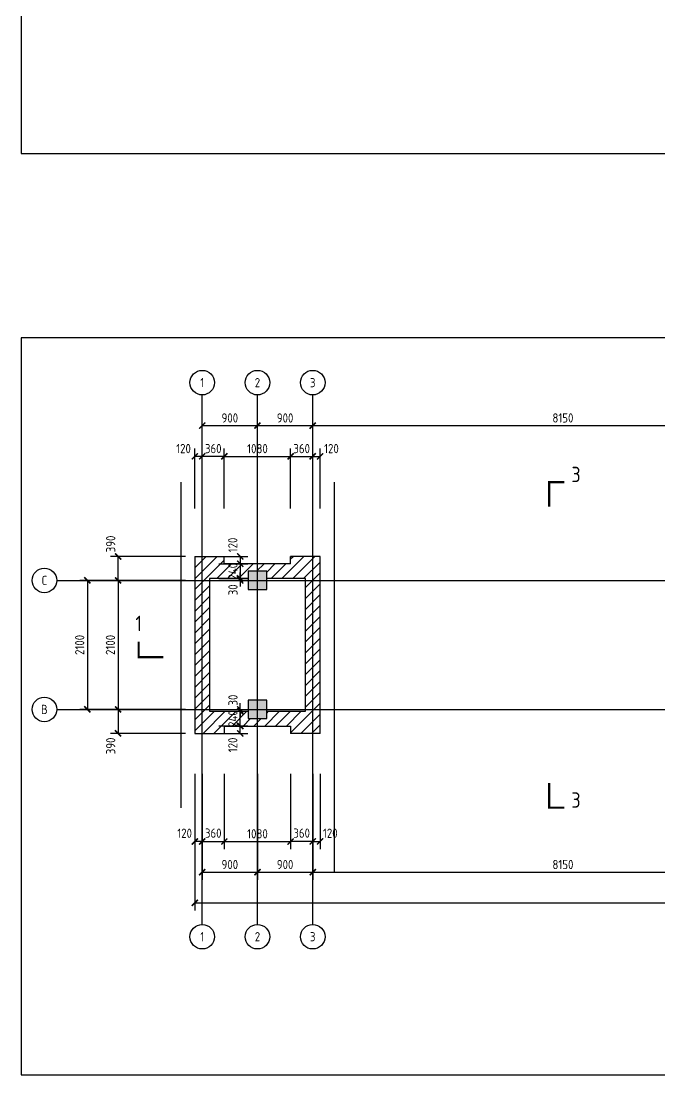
# Model space of a CAD drawing. Extents: x 105561 to 193510, y -55932 to 89115.
# Drawn here: x 124982 to 135387, y -55932 to -38776 of the extents above; entities that cross this region are included whole.
import ezdxf
from ezdxf.enums import TextEntityAlignment as Align

# ---------------------------------------------------------------- set-up
doc = ezdxf.new("R2010")
doc.units = 0
doc.header["$LTSCALE"] = 10
doc.header["$MEASUREMENT"] = 0
doc.header["$PDMODE"] = 3
doc.linetypes.add('CENTER2', pattern=[1.125, 0.75, -0.125, 0.125, -0.125])
doc.layers.get('0').update_dxf_attribs({"linetype": 'CONTINUOUS'})
doc.layers.get('DEFPOINTS').update_dxf_attribs({"linetype": 'CONTINUOUS'})
for name, color, linetype in [('填充', 8, 'CONTINUOUS'), ('文字', 1, 'CONTINUOUS'), ('标注', 7, 'CONTINUOUS'), ('结构', 5, 'CONTINUOUS'), ('轴线', 6, 'CENTER2'), ('辅助', 2, 'CONTINUOUS'), ('门窗楼梯', 7, 'CONTINUOUS')]:
    doc.layers.add(name, color=color, linetype=linetype)
doc.styles.add('GB', font='gbenor.shx', dxfattribs={"bigfont": 'gbcbig.shx'})
doc.dimstyles.new('50', dxfattribs={"dimscale": 50, "dimtxt": 3, "dimasz": 2, "dimexe": 2.5, "dimexo": 3, "dimgap": 1, "dimtad": 1, "dimdec": 0, "dimzin": 12, "dimtxsty": 'GB', "dimblk1": 'ARCHTICK', "dimblk2": 'ARCHTICK', "dimsah": 1, "dimcen": 1, "dimclrd": 256, "dimclre": 256, "dimazin": 3, "dimtfac": 1, "dimtmove": 0, "dimatfit": 3, "dimtolj": 1})

# ---------------------------------------------------------------- blocks, each defined once
blk = doc.blocks.new('_ARCHTICK')
at = {"color": 0, "linetype": 'BYBLOCK', "const_width": 0.25}
blk.add_lwpolyline([(-0.5, -0.5), (0.5, 0.5)], dxfattribs=at)
blk = doc.blocks.new('*D6')
at = {"linetype": 'BYBLOCK'}
for p, q in [((127812, -35972), (127812, -38197)), ((147252, -35972), (147252, -38197)), ((127812, -38072), (147252, -38072))]:
    blk.add_line(p, q, dxfattribs=at)
at = {"layer": 'DEFPOINTS', "color": 0, "linetype": 'BYBLOCK'}
for p in [(127812, -35822), (147252, -35822), (147252, -38072)]:
    blk.add_point(p, dxfattribs=at)
at = {"linetype": 'BYBLOCK', "xscale": 100, "yscale": 100, "zscale": 100, "rotation": 180}
blk.add_blockref('_ARCHTICK', (127812, -38072), dxfattribs=at)
at = {"linetype": 'BYBLOCK', "xscale": 100, "yscale": 100, "zscale": 100}
blk.add_blockref('_ARCHTICK', (147252, -38072), dxfattribs=at)
at = {"color": 0, "linetype": 'BYBLOCK', "insert": (137582, -37947), "char_height": 150, "attachment_point": 5, "style": 'GB'}
blk.add_mtext('\\A1;19440', dxfattribs=at)
blk = doc.blocks.new('*D8')
at = {"linetype": 'BYBLOCK'}
for p, q in [((127932, -25852), (127932, -27577)), ((128832, -25852), (128832, -27577)), ((127932, -27452), (128832, -27452))]:
    blk.add_line(p, q, dxfattribs=at)
at = {"layer": 'DEFPOINTS', "color": 0, "linetype": 'BYBLOCK'}
for p in [(127932, -25702), (128832, -25702), (128832, -27452)]:
    blk.add_point(p, dxfattribs=at)
at = {"linetype": 'BYBLOCK', "xscale": 100, "yscale": 100, "zscale": 100, "rotation": 180}
blk.add_blockref('_ARCHTICK', (127932, -27452), dxfattribs=at)
at = {"linetype": 'BYBLOCK', "xscale": 100, "yscale": 100, "zscale": 100}
blk.add_blockref('_ARCHTICK', (128832, -27452), dxfattribs=at)
at = {"color": 0, "linetype": 'BYBLOCK', "insert": (128382, -27327), "char_height": 150, "attachment_point": 5, "style": 'GB'}
blk.add_mtext('\\A1;900', dxfattribs=at)
blk = doc.blocks.new('*D18')
at = {"linetype": 'BYBLOCK'}
for p, q in [((127812, -25852), (127812, -27077)), ((127932, -25852), (127932, -27077)), ((127932, -26952), (127812, -26952))]:
    blk.add_line(p, q, dxfattribs=at)
at = {"layer": 'DEFPOINTS', "color": 0, "linetype": 'BYBLOCK'}
for p in [(127812, -25702), (127932, -25702), (127812, -26952)]:
    blk.add_point(p, dxfattribs=at)
at = {"linetype": 'BYBLOCK', "xscale": 100, "yscale": 100, "zscale": 100, "rotation": 180}
blk.add_blockref('_ARCHTICK', (127812, -26952), dxfattribs=at)
at = {"linetype": 'BYBLOCK', "xscale": 100, "yscale": 100, "zscale": 100}
blk.add_blockref('_ARCHTICK', (127932, -26952), dxfattribs=at)
at = {"color": 0, "linetype": 'BYBLOCK', "insert": (127646, -26818), "char_height": 150, "attachment_point": 5, "style": 'GB'}
blk.add_mtext('\\A1;120', dxfattribs=at)
blk = doc.blocks.new('轴')
blk.add_circle((0, 0), 4)
blk = doc.blocks.new('*D7')
at = {"linetype": 'BYBLOCK'}
for p, q in [((127662, -22882), (125937, -22882)), ((126062, -22882), (126062, -24982)), ((127662, -24982), (125937, -24982))]:
    blk.add_line(p, q, dxfattribs=at)
at = {"layer": 'DEFPOINTS', "color": 0, "linetype": 'BYBLOCK'}
for p in [(127812, -22882), (126062, -24982), (127812, -24982)]:
    blk.add_point(p, dxfattribs=at)
at = {"linetype": 'BYBLOCK', "xscale": 100, "yscale": 100, "zscale": 100}
for p, rotation in [((126062, -22882), 90), ((126062, -24982), 270)]:
    blk.add_blockref('_ARCHTICK', p, dxfattribs=dict(at, rotation=rotation))
at = {"color": 0, "linetype": 'BYBLOCK', "insert": (125937, -23932), "char_height": 150, "attachment_point": 5, "rotation": 90, "style": 'GB'}
blk.add_mtext('\\A1;2100', dxfattribs=at)
blk = doc.blocks.new('*D19')
at = {"linetype": 'BYBLOCK'}
for p, q in [((129732, -25972), (129732, -27697)), ((137882, -25972), (137882, -27697)), ((129732, -27572), (137882, -27572))]:
    blk.add_line(p, q, dxfattribs=at)
at = {"layer": 'DEFPOINTS', "color": 0, "linetype": 'BYBLOCK'}
for p in [(129732, -25822), (137882, -25822), (137882, -27572)]:
    blk.add_point(p, dxfattribs=at)
at = {"linetype": 'BYBLOCK', "xscale": 100, "yscale": 100, "zscale": 100, "rotation": 180}
blk.add_blockref('_ARCHTICK', (129732, -27572), dxfattribs=at)
at = {"linetype": 'BYBLOCK', "xscale": 100, "yscale": 100, "zscale": 100}
blk.add_blockref('_ARCHTICK', (137882, -27572), dxfattribs=at)
at = {"color": 0, "linetype": 'BYBLOCK', "insert": (133807, -27447), "char_height": 150, "attachment_point": 5, "style": 'GB'}
blk.add_mtext('\\A1;8150', dxfattribs=at)
blk = doc.blocks.new('*D25')
at = {"linetype": 'BYBLOCK'}
for p, q in [((128292, -25852), (128292, -27077)), ((129372, -25852), (129372, -27077)), ((128292, -26952), (129372, -26952))]:
    blk.add_line(p, q, dxfattribs=at)
at = {"layer": 'DEFPOINTS', "color": 0, "linetype": 'BYBLOCK'}
for p in [(128292, -25702), (129372, -25702), (129372, -26952)]:
    blk.add_point(p, dxfattribs=at)
at = {"linetype": 'BYBLOCK', "xscale": 100, "yscale": 100, "zscale": 100, "rotation": 180}
blk.add_blockref('_ARCHTICK', (128292, -26952), dxfattribs=at)
at = {"linetype": 'BYBLOCK', "xscale": 100, "yscale": 100, "zscale": 100}
blk.add_blockref('_ARCHTICK', (129372, -26952), dxfattribs=at)
at = {"color": 0, "linetype": 'BYBLOCK', "insert": (128832, -26827), "char_height": 150, "attachment_point": 5, "style": 'GB'}
blk.add_mtext('\\A1;1080', dxfattribs=at)
blk = doc.blocks.new('*D26')
at = {"linetype": 'BYBLOCK'}
for p, q in [((127932, -25852), (127932, -27577)), ((128832, -25852), (128832, -27577)), ((127932, -27452), (128832, -27452))]:
    blk.add_line(p, q, dxfattribs=at)
at = {"layer": 'DEFPOINTS', "color": 0, "linetype": 'BYBLOCK'}
for p in [(127932, -25702), (128832, -25702), (128832, -27452)]:
    blk.add_point(p, dxfattribs=at)
at = {"linetype": 'BYBLOCK', "xscale": 100, "yscale": 100, "zscale": 100, "rotation": 180}
blk.add_blockref('_ARCHTICK', (127932, -27452), dxfattribs=at)
at = {"linetype": 'BYBLOCK', "xscale": 100, "yscale": 100, "zscale": 100}
blk.add_blockref('_ARCHTICK', (128832, -27452), dxfattribs=at)
at = {"color": 0, "linetype": 'BYBLOCK', "insert": (128382, -27327), "char_height": 150, "attachment_point": 5, "style": 'GB'}
blk.add_mtext('\\A1;900', dxfattribs=at)
blk = doc.blocks.new('*D27')
at = {"linetype": 'BYBLOCK'}
for p, q in [((127932, -25852), (127932, -27077)), ((128292, -25852), (128292, -27077)), ((127932, -26952), (128292, -26952))]:
    blk.add_line(p, q, dxfattribs=at)
at = {"layer": 'DEFPOINTS', "color": 0, "linetype": 'BYBLOCK'}
for p in [(127932, -25702), (128292, -25702), (128292, -26952)]:
    blk.add_point(p, dxfattribs=at)
at = {"linetype": 'BYBLOCK', "xscale": 100, "yscale": 100, "zscale": 100, "rotation": 180}
blk.add_blockref('_ARCHTICK', (127932, -26952), dxfattribs=at)
at = {"linetype": 'BYBLOCK', "xscale": 100, "yscale": 100, "zscale": 100}
blk.add_blockref('_ARCHTICK', (128292, -26952), dxfattribs=at)
at = {"color": 0, "linetype": 'BYBLOCK', "insert": (128112, -26816), "char_height": 150, "attachment_point": 5, "style": 'GB'}
blk.add_mtext('\\A1;360', dxfattribs=at)
blk = doc.blocks.new('*D28')
at = {"linetype": 'BYBLOCK'}
for p, q in [((129372, -25852), (129372, -27077)), ((129732, -25852), (129732, -27077)), ((129732, -26952), (129372, -26952))]:
    blk.add_line(p, q, dxfattribs=at)
at = {"layer": 'DEFPOINTS', "color": 0, "linetype": 'BYBLOCK'}
for p in [(129372, -25702), (129732, -25702), (129372, -26952)]:
    blk.add_point(p, dxfattribs=at)
at = {"linetype": 'BYBLOCK', "xscale": 100, "yscale": 100, "zscale": 100}
for p, rotation in [((129372, -26952), 179.9999999999994), ((129732, -26952), 359.9999999999994)]:
    blk.add_blockref('_ARCHTICK', p, dxfattribs=dict(at, rotation=rotation))
at = {"color": 0, "linetype": 'BYBLOCK', "insert": (129552, -26816), "char_height": 150, "attachment_point": 5, "style": 'GB'}
blk.add_mtext('\\A1;360', dxfattribs=at)
blk = doc.blocks.new('*D29')
at = {"linetype": 'BYBLOCK'}
for p, q in [((129732, -25852), (129732, -27077)), ((129852, -25852), (129852, -27077)), ((129732, -26952), (129852, -26952))]:
    blk.add_line(p, q, dxfattribs=at)
at = {"layer": 'DEFPOINTS', "color": 0, "linetype": 'BYBLOCK'}
for p in [(129732, -25702), (129852, -25702), (129852, -26952)]:
    blk.add_point(p, dxfattribs=at)
at = {"linetype": 'BYBLOCK', "xscale": 100, "yscale": 100, "zscale": 100, "rotation": 180}
blk.add_blockref('_ARCHTICK', (129732, -26952), dxfattribs=at)
at = {"linetype": 'BYBLOCK', "xscale": 100, "yscale": 100, "zscale": 100}
blk.add_blockref('_ARCHTICK', (129852, -26952), dxfattribs=at)
at = {"color": 0, "linetype": 'BYBLOCK', "insert": (130018, -26818), "char_height": 150, "attachment_point": 5, "style": 'GB'}
blk.add_mtext('\\A1;120', dxfattribs=at)
blk = doc.blocks.new('*D32')
at = {"linetype": 'BYBLOCK'}
for p, q in [((127662, -22882), (126437, -22882)), ((126562, -22882), (126562, -24982)), ((127662, -24982), (126437, -24982))]:
    blk.add_line(p, q, dxfattribs=at)
at = {"layer": 'DEFPOINTS', "color": 0, "linetype": 'BYBLOCK'}
for p in [(127812, -22882), (126562, -24982), (127812, -24982)]:
    blk.add_point(p, dxfattribs=at)
at = {"linetype": 'BYBLOCK', "xscale": 100, "yscale": 100, "zscale": 100}
for p, rotation in [((126562, -22882), 90), ((126562, -24982), 270)]:
    blk.add_blockref('_ARCHTICK', p, dxfattribs=dict(at, rotation=rotation))
at = {"color": 0, "linetype": 'BYBLOCK', "insert": (126437, -23932), "char_height": 150, "attachment_point": 5, "rotation": 90, "style": 'GB'}
blk.add_mtext('\\A1;2100', dxfattribs=at)
blk = doc.blocks.new('*D55')
at = {"linetype": 'BYBLOCK'}
for p, q in [((127662, -32492), (126437, -32492)), ((126562, -32882), (126562, -32492)), ((127662, -32882), (126437, -32882))]:
    blk.add_line(p, q, dxfattribs=at)
at = {"layer": 'DEFPOINTS', "color": 0, "linetype": 'BYBLOCK'}
for p in [(126562, -32492), (127812, -32492), (127812, -32882)]:
    blk.add_point(p, dxfattribs=at)
at = {"linetype": 'BYBLOCK', "xscale": 100, "yscale": 100, "zscale": 100}
for p, rotation in [((126562, -32492), 90), ((126562, -32882), 270)]:
    blk.add_blockref('_ARCHTICK', p, dxfattribs=dict(at, rotation=rotation))
at = {"color": 0, "linetype": 'BYBLOCK', "insert": (126442, -32288), "char_height": 150, "attachment_point": 5, "rotation": 90, "style": 'GB'}
blk.add_mtext('\\A1;390', dxfattribs=at)
blk = doc.blocks.new('*D56')
at = {"linetype": 'BYBLOCK'}
for p, q in [((127662, -34982), (126437, -34982)), ((126562, -34982), (126562, -35372)), ((127662, -35372), (126437, -35372))]:
    blk.add_line(p, q, dxfattribs=at)
at = {"layer": 'DEFPOINTS', "color": 0, "linetype": 'BYBLOCK'}
for p in [(127812, -34982), (126562, -35372), (127812, -35372)]:
    blk.add_point(p, dxfattribs=at)
at = {"linetype": 'BYBLOCK', "xscale": 100, "yscale": 100, "zscale": 100}
for p, rotation in [((126562, -34982), 90), ((126562, -35372), 270)]:
    blk.add_blockref('_ARCHTICK', p, dxfattribs=dict(at, rotation=rotation))
at = {"color": 0, "linetype": 'BYBLOCK', "insert": (126442, -35576), "char_height": 150, "attachment_point": 5, "rotation": 90, "style": 'GB'}
blk.add_mtext('\\A1;390', dxfattribs=at)
blk = doc.blocks.new('*D80')
at = {"linetype": 'BYBLOCK'}
for p, q in [((129732, -32132), (129732, -30657)), ((137882, -32132), (137882, -30657)), ((129732, -30782), (137882, -30782))]:
    blk.add_line(p, q, dxfattribs=at)
at = {"layer": 'DEFPOINTS', "color": 0, "linetype": 'BYBLOCK'}
for p in [(137882, -30782), (129732, -32282), (137882, -32282)]:
    blk.add_point(p, dxfattribs=at)
at = {"linetype": 'BYBLOCK', "xscale": 100, "yscale": 100, "zscale": 100, "rotation": 180}
blk.add_blockref('_ARCHTICK', (129732, -30782), dxfattribs=at)
at = {"linetype": 'BYBLOCK', "xscale": 100, "yscale": 100, "zscale": 100}
blk.add_blockref('_ARCHTICK', (137882, -30782), dxfattribs=at)
at = {"color": 0, "linetype": 'BYBLOCK', "insert": (133807, -30657), "char_height": 150, "attachment_point": 5, "style": 'GB'}
blk.add_mtext('\\A1;8150', dxfattribs=at)
blk = doc.blocks.new('*D81')
at = {"linetype": 'BYBLOCK'}
for p, q in [((128832, -32132), (128832, -30657)), ((129732, -32132), (129732, -30657)), ((128832, -30782), (129732, -30782))]:
    blk.add_line(p, q, dxfattribs=at)
at = {"layer": 'DEFPOINTS', "color": 0, "linetype": 'BYBLOCK'}
for p in [(129732, -30782), (128832, -32282), (129732, -32282)]:
    blk.add_point(p, dxfattribs=at)
at = {"linetype": 'BYBLOCK', "xscale": 100, "yscale": 100, "zscale": 100, "rotation": 180}
blk.add_blockref('_ARCHTICK', (128832, -30782), dxfattribs=at)
at = {"linetype": 'BYBLOCK', "xscale": 100, "yscale": 100, "zscale": 100}
blk.add_blockref('_ARCHTICK', (129732, -30782), dxfattribs=at)
at = {"color": 0, "linetype": 'BYBLOCK', "insert": (129282, -30657), "char_height": 150, "attachment_point": 5, "style": 'GB'}
blk.add_mtext('\\A1;900', dxfattribs=at)
blk = doc.blocks.new('*D82')
at = {"linetype": 'BYBLOCK'}
for p, q in [((128832, -32132), (128832, -30657)), ((129732, -32132), (129732, -30657)), ((128832, -30782), (129732, -30782))]:
    blk.add_line(p, q, dxfattribs=at)
at = {"layer": 'DEFPOINTS', "color": 0, "linetype": 'BYBLOCK'}
for p in [(129732, -30782), (128832, -32282), (129732, -32282)]:
    blk.add_point(p, dxfattribs=at)
at = {"linetype": 'BYBLOCK', "xscale": 100, "yscale": 100, "zscale": 100, "rotation": 180}
blk.add_blockref('_ARCHTICK', (128832, -30782), dxfattribs=at)
at = {"linetype": 'BYBLOCK', "xscale": 100, "yscale": 100, "zscale": 100}
blk.add_blockref('_ARCHTICK', (129732, -30782), dxfattribs=at)
at = {"color": 0, "linetype": 'BYBLOCK', "insert": (129282, -30657), "char_height": 150, "attachment_point": 5, "style": 'GB'}
blk.add_mtext('\\A1;900', dxfattribs=at)
blk = doc.blocks.new('*D83')
at = {"linetype": 'BYBLOCK'}
for p, q in [((129372, -32132), (129372, -31157)), ((129732, -32132), (129732, -31157)), ((129372, -31282), (129732, -31282))]:
    blk.add_line(p, q, dxfattribs=at)
at = {"layer": 'DEFPOINTS', "color": 0, "linetype": 'BYBLOCK'}
for p in [(129732, -31282), (129372, -32282), (129732, -32282)]:
    blk.add_point(p, dxfattribs=at)
at = {"linetype": 'BYBLOCK', "xscale": 100, "yscale": 100, "zscale": 100, "rotation": 180}
blk.add_blockref('_ARCHTICK', (129372, -31282), dxfattribs=at)
at = {"linetype": 'BYBLOCK', "xscale": 100, "yscale": 100, "zscale": 100}
blk.add_blockref('_ARCHTICK', (129732, -31282), dxfattribs=at)
at = {"color": 0, "linetype": 'BYBLOCK', "insert": (129552, -31156), "char_height": 150, "attachment_point": 5, "style": 'GB'}
blk.add_mtext('\\A1;360', dxfattribs=at)
blk = doc.blocks.new('*D84')
at = {"linetype": 'BYBLOCK'}
for p, q in [((129732, -32132), (129732, -31157)), ((129852, -32132), (129852, -31157)), ((129732, -31282), (129852, -31282))]:
    blk.add_line(p, q, dxfattribs=at)
at = {"layer": 'DEFPOINTS', "color": 0, "linetype": 'BYBLOCK'}
for p in [(129852, -31282), (129732, -32282), (129852, -32282)]:
    blk.add_point(p, dxfattribs=at)
at = {"linetype": 'BYBLOCK', "xscale": 100, "yscale": 100, "zscale": 100, "rotation": 180}
blk.add_blockref('_ARCHTICK', (129732, -31282), dxfattribs=at)
at = {"linetype": 'BYBLOCK', "xscale": 100, "yscale": 100, "zscale": 100}
blk.add_blockref('_ARCHTICK', (129852, -31282), dxfattribs=at)
at = {"color": 0, "linetype": 'BYBLOCK', "insert": (130037, -31156), "char_height": 150, "attachment_point": 5, "style": 'GB'}
blk.add_mtext('\\A1;120', dxfattribs=at)
blk = doc.blocks.new('*D85')
at = {"linetype": 'BYBLOCK'}
for p, q in [((128292, -32132), (128292, -31157)), ((129372, -32132), (129372, -31157)), ((128292, -31282), (129372, -31282))]:
    blk.add_line(p, q, dxfattribs=at)
at = {"layer": 'DEFPOINTS', "color": 0, "linetype": 'BYBLOCK'}
for p in [(129372, -31282), (128292, -32282), (129372, -32282)]:
    blk.add_point(p, dxfattribs=at)
at = {"linetype": 'BYBLOCK', "xscale": 100, "yscale": 100, "zscale": 100, "rotation": 180}
blk.add_blockref('_ARCHTICK', (128292, -31282), dxfattribs=at)
at = {"linetype": 'BYBLOCK', "xscale": 100, "yscale": 100, "zscale": 100}
blk.add_blockref('_ARCHTICK', (129372, -31282), dxfattribs=at)
at = {"color": 0, "linetype": 'BYBLOCK', "insert": (128832, -31157), "char_height": 150, "attachment_point": 5, "style": 'GB'}
blk.add_mtext('\\A1;1080', dxfattribs=at)
blk = doc.blocks.new('*D86')
at = {"linetype": 'BYBLOCK'}
for p, q in [((127932, -32132), (127932, -31157)), ((128292, -32132), (128292, -31157)), ((128292, -31282), (127932, -31282))]:
    blk.add_line(p, q, dxfattribs=at)
at = {"layer": 'DEFPOINTS', "color": 0, "linetype": 'BYBLOCK'}
for p in [(127932, -31282), (127932, -32282), (128292, -32282)]:
    blk.add_point(p, dxfattribs=at)
at = {"linetype": 'BYBLOCK', "xscale": 100, "yscale": 100, "zscale": 100, "rotation": 180}
blk.add_blockref('_ARCHTICK', (127932, -31282), dxfattribs=at)
at = {"linetype": 'BYBLOCK', "xscale": 100, "yscale": 100, "zscale": 100}
blk.add_blockref('_ARCHTICK', (128292, -31282), dxfattribs=at)
at = {"color": 0, "linetype": 'BYBLOCK', "insert": (128112, -31156), "char_height": 150, "attachment_point": 5, "style": 'GB'}
blk.add_mtext('\\A1;360', dxfattribs=at)
blk = doc.blocks.new('*D87')
at = {"linetype": 'BYBLOCK'}
for p, q in [((127812, -32132), (127812, -31157)), ((127932, -32132), (127932, -31157)), ((127932, -31282), (127812, -31282))]:
    blk.add_line(p, q, dxfattribs=at)
at = {"layer": 'DEFPOINTS', "color": 0, "linetype": 'BYBLOCK'}
for p in [(127812, -31282), (127812, -32282), (127932, -32282)]:
    blk.add_point(p, dxfattribs=at)
at = {"linetype": 'BYBLOCK', "xscale": 100, "yscale": 100, "zscale": 100, "rotation": 180}
blk.add_blockref('_ARCHTICK', (127812, -31282), dxfattribs=at)
at = {"linetype": 'BYBLOCK', "xscale": 100, "yscale": 100, "zscale": 100}
blk.add_blockref('_ARCHTICK', (127932, -31282), dxfattribs=at)
at = {"color": 0, "linetype": 'BYBLOCK', "insert": (127628, -31156), "char_height": 150, "attachment_point": 5, "style": 'GB'}
blk.add_mtext('\\A1;120', dxfattribs=at)
blk = doc.blocks.new('*D88')
at = {"linetype": 'BYBLOCK'}
for p, q in [((128202, -34982), (128677, -34982)), ((128552, -34982), (128552, -34882)), ((128552, -35012), (128552, -34982)), ((128552, -35012), (128552, -34982)), ((128202, -35012), (128677, -35012)), ((128552, -35012), (128552, -35112))]:
    blk.add_line(p, q, dxfattribs=at)
at = {"layer": 'DEFPOINTS', "color": 0, "linetype": 'BYBLOCK'}
for p in [(128052, -34982), (128552, -34982), (128052, -35012)]:
    blk.add_point(p, dxfattribs=at)
at = {"linetype": 'BYBLOCK', "xscale": 100, "yscale": 100, "zscale": 100}
for p, rotation in [((128552, -34982), 270), ((128552, -35012), 90)]:
    blk.add_blockref('_ARCHTICK', p, dxfattribs=dict(at, rotation=rotation))
at = {"color": 0, "linetype": 'BYBLOCK', "insert": (128433, -34830), "char_height": 150, "attachment_point": 5, "rotation": 90, "style": 'GB'}
blk.add_mtext('\\A1;30', dxfattribs=at)
blk = doc.blocks.new('*D89')
at = {"linetype": 'BYBLOCK'}
for p, q in [((128202, -35012), (128677, -35012)), ((128552, -35252), (128552, -35012)), ((128202, -35252), (128677, -35252))]:
    blk.add_line(p, q, dxfattribs=at)
at = {"layer": 'DEFPOINTS', "color": 0, "linetype": 'BYBLOCK'}
for p in [(128052, -35012), (128552, -35012), (128052, -35252)]:
    blk.add_point(p, dxfattribs=at)
at = {"linetype": 'BYBLOCK', "xscale": 100, "yscale": 100, "zscale": 100}
for p, rotation in [((128552, -35012), 90), ((128552, -35252), 270)]:
    blk.add_blockref('_ARCHTICK', p, dxfattribs=dict(at, rotation=rotation))
at = {"color": 0, "linetype": 'BYBLOCK', "insert": (128432, -35132), "char_height": 150, "attachment_point": 5, "rotation": 90, "style": 'GB'}
blk.add_mtext('\\A1;240', dxfattribs=at)
blk = doc.blocks.new('*D90')
at = {"linetype": 'BYBLOCK'}
for p, q in [((128202, -35252), (128677, -35252)), ((128552, -35372), (128552, -35252)), ((128202, -35372), (128677, -35372))]:
    blk.add_line(p, q, dxfattribs=at)
at = {"layer": 'DEFPOINTS', "color": 0, "linetype": 'BYBLOCK'}
for p in [(128052, -35252), (128552, -35252), (128052, -35372)]:
    blk.add_point(p, dxfattribs=at)
at = {"linetype": 'BYBLOCK', "xscale": 100, "yscale": 100, "zscale": 100}
for p, rotation in [((128552, -35252), 90), ((128552, -35372), 270)]:
    blk.add_blockref('_ARCHTICK', p, dxfattribs=dict(at, rotation=rotation))
at = {"color": 0, "linetype": 'BYBLOCK', "insert": (128430, -35560), "char_height": 150, "attachment_point": 5, "rotation": 90, "style": 'GB'}
blk.add_mtext('\\A1;120', dxfattribs=at)
blk = doc.blocks.new('*D93')
at = {"linetype": 'BYBLOCK'}
for p, q in [((128202, -32492), (128677, -32492)), ((128552, -32492), (128552, -32612)), ((128202, -32612), (128677, -32612))]:
    blk.add_line(p, q, dxfattribs=at)
at = {"layer": 'DEFPOINTS', "color": 0, "linetype": 'BYBLOCK'}
for p in [(128052, -32492), (128052, -32612), (128552, -32612)]:
    blk.add_point(p, dxfattribs=at)
at = {"linetype": 'BYBLOCK', "xscale": 100, "yscale": 100, "zscale": 100}
for p, rotation in [((128552, -32492), 90), ((128552, -32612), 270)]:
    blk.add_blockref('_ARCHTICK', p, dxfattribs=dict(at, rotation=rotation))
at = {"color": 0, "linetype": 'BYBLOCK', "insert": (128430, -32305), "char_height": 150, "attachment_point": 5, "rotation": 90, "style": 'GB'}
blk.add_mtext('\\A1;120', dxfattribs=at)
blk = doc.blocks.new('*D92')
at = {"linetype": 'BYBLOCK'}
for p, q in [((128202, -32612), (128677, -32612)), ((128552, -32612), (128552, -32852)), ((128202, -32852), (128677, -32852))]:
    blk.add_line(p, q, dxfattribs=at)
at = {"layer": 'DEFPOINTS', "color": 0, "linetype": 'BYBLOCK'}
for p in [(128052, -32612), (128052, -32852), (128552, -32852)]:
    blk.add_point(p, dxfattribs=at)
at = {"linetype": 'BYBLOCK', "xscale": 100, "yscale": 100, "zscale": 100}
for p, rotation in [((128552, -32612), 90), ((128552, -32852), 270)]:
    blk.add_blockref('_ARCHTICK', p, dxfattribs=dict(at, rotation=rotation))
at = {"color": 0, "linetype": 'BYBLOCK', "insert": (128432, -32733), "char_height": 150, "attachment_point": 5, "rotation": 90, "style": 'GB'}
blk.add_mtext('\\A1;240', dxfattribs=at)
blk = doc.blocks.new('*D91')
at = {"linetype": 'BYBLOCK'}
for p, q in [((128552, -32852), (128552, -32752)), ((128202, -32852), (128677, -32852)), ((128202, -32882), (128677, -32882)), ((128552, -32852), (128552, -32882)), ((128552, -32852), (128552, -32882)), ((128552, -32882), (128552, -32982))]:
    blk.add_line(p, q, dxfattribs=at)
at = {"layer": 'DEFPOINTS', "color": 0, "linetype": 'BYBLOCK'}
for p in [(128052, -32852), (128052, -32882), (128552, -32882)]:
    blk.add_point(p, dxfattribs=at)
at = {"linetype": 'BYBLOCK', "xscale": 100, "yscale": 100, "zscale": 100}
for p, rotation in [((128552, -32852), 270), ((128552, -32882), 90)]:
    blk.add_blockref('_ARCHTICK', p, dxfattribs=dict(at, rotation=rotation))
at = {"color": 0, "linetype": 'BYBLOCK', "insert": (128433, -33035), "char_height": 150, "attachment_point": 5, "rotation": 90, "style": 'GB'}
blk.add_mtext('\\A1;30', dxfattribs=at)

msp = doc.modelspace()

# ---------------------------------------------------------------- hatches: boundary and pattern name
at = {"layer": '填充'}
h = msp.add_hatch(dxfattribs=at)
h.set_pattern_fill('ANSI31', color=256, scale=1000, style=0)
h.set_pattern_definition([(45, (132467.31, -950.55), (-88.38835, 88.38835), [])])
h.paths.add_polyline_path([(129852.2, -47492.3), (129372.2, -47492.3), (129372.2, -47612.3), (128292.2, -47612.3), (128292.2, -47492.3), (127812.2, -47492.3), (127812.2, -50372.3), (128292.2, -50372.3), (128292.2, -50252.3), (129372.2, -50252.3), (129372.2, -50372.3), (129852.2, -50372.3)])
h.paths.add_polyline_path([(128052.2, -47852.3), (128682.2, -47852.3), (128682.2, -47732.3), (128982.2, -47732.3), (128982.2, -47852.3), (129612.2, -47852.3), (129612.2, -50012.3), (128982.2, -50012.3), (128982.2, -50132.3), (128682.2, -50132.3), (128682.2, -50012.3), (128052.2, -50012.3)], flags=16)
h.paths.add_polyline_path([(140642.2, -47162.3), (138842.2, -47162.3), (138842.2, -46862.3), (138782.2, -46862.3), (138782.2, -47402.3), (140642.2, -47402.3)])
h.paths.add_polyline_path([(140882.2, -50462.3), (138782.2, -50462.3), (138782.2, -51002.3), (138842.2, -51002.3), (138842.2, -50702.3), (140822.2, -50702.3), (140822.2, -51002.3), (140882.2, -51002.3)])
h.paths.add_polyline_path([(141902.2, -47162.3), (141542.2, -47162.3), (141542.2, -47402.3), (141662.2, -47402.3), (141662.2, -47732.3), (141902.2, -47732.3)])
h.paths.add_polyline_path([(147252.2, -47612.3), (146712.2, -47612.3), (146712.2, -50252.3), (147252.2, -50252.3)])
h.paths.add_polyline_path([(147132.2, -50132.3), (146832.2, -50132.3), (146832.2, -47732.3), (147132.2, -47732.3)], flags=16)
h.paths.add_polyline_path([(147132.2, -49832.3), (147132.2, -50132.3), (146832.2, -50132.3), (146832.2, -49832.3)], flags=16)
h.paths.add_polyline_path([(147132.2, -48032.3), (146832.2, -48032.3), (146832.2, -47732.3), (147132.2, -47732.3)], flags=16)
h.paths.add_polyline_path([(142082.2, -47972.3), (141902.2, -47972.3), (141902.2, -48032.3), (142082.2, -48032.3)])
h.paths.add_polyline_path([(128320.7, -49949.8), (128320.7, -49709.7), (128545.7, -49709.7), (128545.7, -49949.8)], flags=8)
h.paths.add_polyline_path([(128319.2, -50313.5), (128319.2, -49949.6), (128544.3, -49949.6), (128544.3, -50313.5)], flags=25)
h.paths.add_polyline_path([(128319.2, -47915.1), (128319.2, -47551.2), (128544.3, -47551.2), (128544.3, -47915.1)], flags=24)
h.paths.add_polyline_path([(128320.7, -48155), (128320.7, -47914.9), (128545.7, -47914.9), (128545.7, -48155)], flags=8)
h.paths.add_polyline_path([(146809.7, -48283.6), (147154.8, -48283.6), (147154.8, -48508.6), (146809.7, -48508.6)], flags=24)
h = msp.add_hatch(dxfattribs=at)
h.set_pattern_fill('钢筋混凝土', color=256, scale=50, style=0)
h.set_pattern_definition([(45, (132467.31, -950.55), (-70.71068, 70.71068), []), (50, (132467.3, -950.55), (358.6301, -31.376), [37.5, -412.5]), (355, (132467.3, -950.55), (-69.3757, 376.096), [30, -330]), (100.4514, (132497.2, -953.16), (289.2547, 344.7198), [31.87, -350.571]), (46.1842, (132467.3, -850.55), (533.6205, -82.7595), [56.25, -618.75]), (96.6356, (132511.8, -857.44), (467.3314, 487.059), [47.805, -525.8565]), (351.1842, (132467.3, -850.55), (467.331, 487.0593), [45, -495]), (21, (132517.3, -875.55), (298.4535, -201.3094), [37.5, -412.5]), (326, (132517.3, -875.55), (121.6577, 362.575), [30, -330]), (71.4514, (132542.18, -892.32), (420.1113, 161.2652), [31.87, -350.571]), (37.5, (132467.31, -950.55), (6.07993, 166.44693), [0, -326, 0, -335, 0, -331.25]), (7.5, (132467.3, -950.55), (131.53477, 197.20586), [0, -191, 0, -318.5, 0, -126.25]), (327.5, (132355.81, -950.55), (266.91122, -11.27744), [0, -125, 0, -390, 0, -517.5]), (317.5, (132305.8, -950.55), (291.5931, 50.0525), [0, -162.5, 0, -259, 0, -367.5])])
h.paths.add_polyline_path([(128982.2, -47732.3), (128682.2, -47732.3), (128682.2, -48032.3), (128982.2, -48032.3)])
h.paths.add_polyline_path([(128982.2, -49832.3), (128682.2, -49832.3), (128682.2, -50132.3), (128982.2, -50132.3)])
h.paths.add_polyline_path([(138062.2, -47732.3), (137762.2, -47732.3), (137762.2, -48032.3), (138062.2, -48032.3)])
h.paths.add_polyline_path([(138062.2, -49832.3), (137762.2, -49832.3), (137762.2, -50132.3), (138062.2, -50132.3)])
h.paths.add_polyline_path([(141902.2, -47732.3), (141602.2, -47732.3), (141602.2, -48032.3), (141902.2, -48032.3)])
h.paths.add_polyline_path([(141902.2, -49832.3), (141602.2, -49832.3), (141602.2, -50132.3), (141902.2, -50132.3)])
h.paths.add_polyline_path([(147132.2, -47732.3), (146832.2, -47732.3), (146832.2, -48032.3), (147132.2, -48032.3)])
h.paths.add_polyline_path([(147132.2, -49832.3), (146832.2, -49832.3), (146832.2, -50132.3), (147132.2, -50132.3)])

# ---------------------------------------------------------------- linework, layer by layer
at = {"const_width": 35}
for points in [[(133582.2, -46682.3), (133582.2, -46282.3), (133832.2, -46282.3)], [(127297.8, -49131.5), (126897.8, -49131.5), (126897.8, -48881.5)], [(133582.2, -51182.3), (133582.2, -51582.3), (133832.2, -51582.3)]]:
    msp.add_lwpolyline(points, dxfattribs=at)
at = {"layer": '结构'}
for p, q in [((127812.2, -47492.3), (127812.2, -50372.3)), ((127812.2, -47492.3), (128292.2, -47492.3)), ((128292.2, -47612.3), (128292.2, -47492.3)), ((129852.2, -47492.3), (129372.2, -47492.3)), ((129372.2, -47612.3), (129372.2, -47492.3)), ((129852.2, -50372.3), (129852.2, -47492.3)), ((129372.2, -47612.3), (128292.2, -47612.3)), ((128052.2, -47852.3), (128052.2, -50012.3)), ((128682.2, -47852.3), (128052.2, -47852.3)), ((129612.2, -47852.3), (128982.2, -47852.3)), ((129612.2, -50012.3), (129612.2, -47852.3)), ((128052.2, -50012.3), (128682.2, -50012.3)), ((128982.2, -50012.3), (129612.2, -50012.3)), ((128292.2, -50252.3), (129372.2, -50252.3)), ((128292.2, -50252.3), (128292.2, -50372.3)), ((129372.2, -50252.3), (129372.2, -50372.3)), ((127812.2, -50372.3), (128292.2, -50372.3)), ((129852.2, -50372.3), (129372.2, -50372.3))]:
    msp.add_line(p, q, dxfattribs=at)
for points in [[(128682.2, -48032.3), (128982.2, -48032.3), (128982.2, -47732.3), (128682.2, -47732.3)], [(128682.2, -50132.3), (128982.2, -50132.3), (128982.2, -49832.3), (128682.2, -49832.3)]]:
    msp.add_lwpolyline(points, close=True, dxfattribs=at)
at = {"layer": '轴线'}
for p, q in [((127932.2, -53482.3), (127932.2, -44862.3)), ((128832.2, -53482.3), (128832.2, -44862.3)), ((129732.2, -53482.3), (129732.2, -44862.3)), ((125562.2, -47882.3), (149852.2, -47882.3)), ((125562.2, -49982.3), (149852.2, -49982.3))]:
    msp.add_line(p, q, dxfattribs=at)
at = {"layer": '辅助'}
for points in [[(124982.2, -40932.3), (150982.2, -40932.3), (150982.2, -28932.3), (124982.2, -28932.3)], [(124982.2, -55932.3), (150982.2, -55932.3), (150982.2, -43932.3), (124982.2, -43932.3)]]:
    msp.add_lwpolyline(points, close=True, dxfattribs=at)
at = {"layer": '门窗楼梯'}
for p, q in [((127582.2, -46282.3), (127582.2, -51582.3)), ((130082.2, -46282.3), (130082.2, -52620.4))]:
    msp.add_line(p, q, dxfattribs=at)

# ---------------------------------------------------------------- block references
at = {"layer": '标注', "color": 1}
ref = msp.add_blockref('轴', (127932.2, -44662.3), dxfattribs=dict(at, xscale=50, yscale=50, zscale=50))
ref.add_attrib('1', '1', dxfattribs={"layer": '0', "color": 0, "height": 150, "style": 'GB', "flags": 12}).set_placement((127932.2, -44662.3), align=Align.MIDDLE)
ref = msp.add_blockref('轴', (128832.2, -44662.3), dxfattribs=dict(at, xscale=50, yscale=50, zscale=50))
ref.add_attrib('1', '2', dxfattribs={"layer": '0', "color": 0, "height": 150, "style": 'GB', "flags": 12}).set_placement((128832.2, -44662.3), align=Align.MIDDLE)
ref = msp.add_blockref('轴', (129732.2, -44662.3), dxfattribs=dict(at, xscale=50, yscale=50, zscale=50))
ref.add_attrib('1', '3', dxfattribs={"layer": '0', "color": 0, "height": 150, "style": 'GB', "flags": 12}).set_placement((129732.2, -44662.3), align=Align.MIDDLE)
ref = msp.add_blockref('轴', (125362.2, -47882.3), dxfattribs=dict(at, xscale=50, yscale=50, zscale=50))
ref.add_attrib('1', 'C', dxfattribs={"layer": '0', "color": 0, "height": 150, "style": 'GB', "flags": 12}).set_placement((125362.2, -47882.3), align=Align.MIDDLE)
ref = msp.add_blockref('轴', (125362.2, -49982.3), dxfattribs=dict(at, xscale=50, yscale=50, zscale=50))
ref.add_attrib('1', 'B', dxfattribs={"layer": '0', "color": 0, "height": 150, "style": 'GB', "flags": 12}).set_placement((125362.2, -49982.3), align=Align.MIDDLE)
ref = msp.add_blockref('轴', (127932.2, -53682.3), dxfattribs=dict(at, xscale=50, yscale=50, zscale=50))
ref.add_attrib('1', '1', dxfattribs={"layer": '0', "color": 0, "height": 150, "style": 'GB', "flags": 12}).set_placement((127932.2, -53682.3), align=Align.MIDDLE)
ref = msp.add_blockref('轴', (128832.2, -53682.3), dxfattribs=dict(at, xscale=50, yscale=50, zscale=50))
ref.add_attrib('1', '2', dxfattribs={"layer": '0', "color": 0, "height": 150, "style": 'GB', "flags": 12}).set_placement((128832.2, -53682.3), align=Align.MIDDLE)
ref = msp.add_blockref('轴', (129732.2, -53682.3), dxfattribs=dict(at, xscale=50, yscale=50, zscale=50))
ref.add_attrib('1', '3', dxfattribs={"layer": '0', "color": 0, "height": 150, "style": 'GB', "flags": 12}).set_placement((129732.2, -53682.3), align=Align.MIDDLE)

# ---------------------------------------------------------------- texts
at = {"layer": '文字', "style": 'GB'}
for s, p in [('3', (134019.8, -46282.3)), ('1', (126897.8, -48706.5)), ('3', (134019.8, -51582.3))]:
    msp.add_text(s, height=250, dxfattribs=at).set_placement(p, align=Align.CENTER)

# ---------------------------------------------------------------- dimensions: what is measured, and where the dimension line sits
at = {"layer": '标注', "color": 1}
for p1, p2, distance, picture, middle, set_off in [((127812.2, -47882.3), (127812.2, -49982.3), -1750, '*D7', (125937.2, -38932.3), (0, -25000)), ((127812.2, -47882.3), (127812.2, -49982.3), -1250, '*D32', (126437.2, -38932.3), (0, -25000)), ((128292.2, -50882.3), (129372.2, -50882.3), -1250, '*D25', (128832.2, -42007.3), (0, -25180)), ((127932.2, -50882.3), (128832.2, -50882.3), -1750, '*D8', (128382.2, -42507.3), (0, -25180)), ((128832.2, -50882.3), (129732.2, -50882.3), -1750, '*D26', (129282.2, -42507.3), (900, -25180)), ((129732.2, -50882.3), (137882.2, -50882.3), -1750, '*D19', (133807.2, -42507.3), (0, -25060)), ((127932.2, -46862.3), (128832.2, -46862.3), 1500, '*D82', (128382.2, -45237.3), (-900, -14580)), ((128832.2, -46862.3), (129732.2, -46862.3), 1500, '*D81', (129282.2, -45237.3), (0, -14580)), ((129732.2, -46862.3), (137882.2, -46862.3), 1500, '*D80', (133807.2, -45237.3), (0, -14580)), ((128292.2, -46862.3), (129372.2, -46862.3), 1000, '*D85', (128832.2, -45737.3), (0, -14580))]:
    dim = msp.add_aligned_dim(p1=p1, p2=p2, distance=distance, dimstyle='50', dxfattribs=at)
    dim.commit()
    dim.dimension.update_dxf_attribs({"geometry": picture, "text_midpoint": middle, "insert": set_off})
for base, p1, p2, angle, picture, middle, set_off in [((127812.2, -45862.3), (127932.2, -46862.3), (127812.2, -46862.3), 180, '*D87', (127627.7, -45735.6), (0, -14580)), ((127932.2, -45862.3), (128292.2, -46862.3), (127932.2, -46862.3), 180, '*D86', (128112.2, -45735.6), (0, -14580)), ((129732.2, -45862.3), (129372.2, -46862.3), (129732.2, -46862.3), 0, '*D83', (129552.2, -45735.6), (0, -14580)), ((129852.2, -45862.3), (129732.2, -46862.3), (129852.2, -46862.3), 0, '*D84', (130036.7, -45735.6), (0, -14580)), ((126562.2, -47492.3), (127812.2, -47882.3), (127812.2, -47492.3), 90, '*D55', (126441.9, -47288.2), (0, -15000)), ((128552.2, -47612.3), (128052.2, -47492.3), (128052.2, -47612.3), 270, '*D93', (128430.4, -47305), (0, -15000)), ((128552.2, -47852.3), (128052.2, -47612.3), (128052.2, -47852.3), 270, '*D92', (128431.8, -47733.1), (0, -15000)), ((128552.2, -47882.3), (128052.2, -47852.3), (128052.2, -47882.3), 270, '*D91', (128433.2, -48034.9), (0, -15000)), ((128552.2, -49982.3), (128052.2, -50012.3), (128052.2, -49982.3), 90, '*D88', (128433.2, -49829.7), (0, -15000)), ((126562.2, -50372.3), (127812.2, -49982.3), (127812.2, -50372.3), 270, '*D56', (126441.9, -50576.4), (0, -15000)), ((128552.2, -50012.3), (128052.2, -50252.3), (128052.2, -50012.3), 90, '*D89', (128431.8, -50131.5), (0, -15000)), ((128552.2, -50252.3), (128052.2, -50372.3), (128052.2, -50252.3), 90, '*D90', (128430.4, -50559.7), (0, -15000)), ((127812.2, -52132.3), (127932.2, -50882.3), (127812.2, -50882.3), 180, '*D18', (127646.3, -51997.6), (0, -25180)), ((147252.2, -53132.3), (127812.2, -50882.3), (147252.2, -50882.3), 360, '*D6', (137582.2, -53007.3), (0, -15060)), ((128292.2, -52132.3), (127932.2, -50882.3), (128292.2, -50882.3), 0, '*D27', (128112.2, -51996.4), (0, -25180)), ((129372.2, -52132.3), (129732.2, -50882.3), (129372.2, -50882.3), 180, '*D28', (129552.2, -51996.4), (0, -25180)), ((129852.2, -52132.3), (129732.2, -50882.3), (129852.2, -50882.3), 0, '*D29', (130018.1, -51997.6), (0, -25180))]:
    dim = msp.add_linear_dim(base=base, p1=p1, p2=p2, angle=angle, dimstyle='50', dxfattribs=at)
    dim.commit()
    dim.dimension.update_dxf_attribs({"geometry": picture, "text_midpoint": middle, "dimtype": 161, "insert": set_off})

doc.saveas('drawing.dxf')
